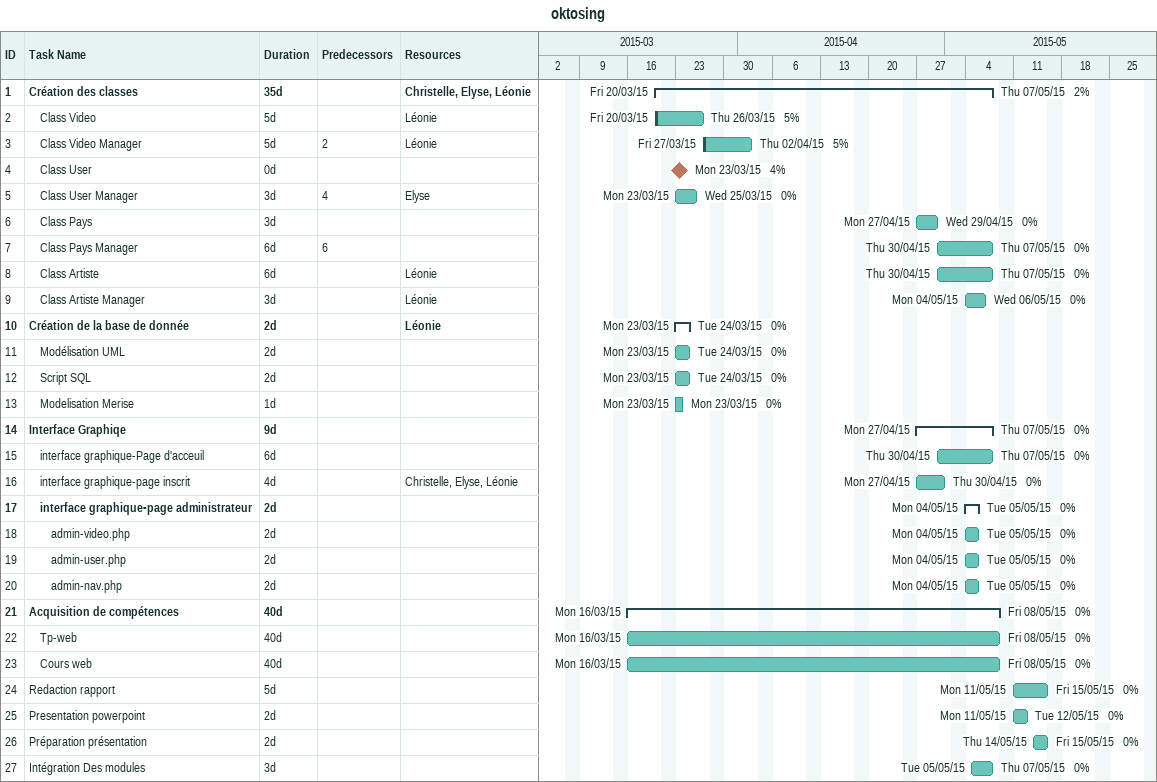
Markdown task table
oktosing

| ID | Level | Task | Duration | Start | Finish | Predecessors | Resources | % complete |
|---|---|---|---|---|---|---|---|---|
| 1 | 1 | **Création des classes** | 35d | 2015-03-20 | 2015-05-07 |  | Christelle, Elyse, Léonie | 2 |
| 2 | 2 | Class Video | 5d | 2015-03-20 | 2015-03-26 |  | Léonie | 5 |
| 3 | 2 | Class Video Manager | 5d | 2015-03-27 | 2015-04-02 | 2 | Léonie | 5 |
| 4 | 2 | Class User | 0d | 2015-03-23 | 2015-03-23 |  |  | 4 |
| 5 | 2 | Class User Manager | 3d | 2015-03-23 | 2015-03-25 | 4 | Elyse | 0 |
| 6 | 2 | Class Pays | 3d | 2015-04-27 | 2015-04-29 |  |  | 0 |
| 7 | 2 | Class Pays Manager | 6d | 2015-04-30 | 2015-05-07 | 6 |  | 0 |
| 8 | 2 | Class Artiste | 6d | 2015-04-30 | 2015-05-07 |  | Léonie | 0 |
| 9 | 2 | Class Artiste Manager | 3d | 2015-05-04 | 2015-05-06 |  | Léonie | 0 |
| 10 | 1 | **Création de la base de donnée** | 2d | 2015-03-23 | 2015-03-24 |  | Léonie | 0 |
| 11 | 2 | Modélisation UML | 2d | 2015-03-23 | 2015-03-24 |  |  | 0 |
| 12 | 2 | Script SQL | 2d | 2015-03-23 | 2015-03-24 |  |  | 0 |
| 13 | 2 | Modelisation Merise | 1d | 2015-03-23 | 2015-03-23 |  |  | 0 |
| 14 | 1 | **Interface Graphiqe** | 9d | 2015-04-27 | 2015-05-07 |  |  | 0 |
| 15 | 2 | interface graphique-Page d'acceuil | 6d | 2015-04-30 | 2015-05-07 |  |  | 0 |
| 16 | 2 | interface graphique-page inscrit | 4d | 2015-04-27 | 2015-04-30 |  | Christelle, Elyse, Léonie | 0 |
| 17 | 2 | **interface graphique-page administrateur** | 2d | 2015-05-04 | 2015-05-05 |  |  | 0 |
| 18 | 3 | admin-video.php | 2d | 2015-05-04 | 2015-05-05 |  |  | 0 |
| 19 | 3 | admin-user.php | 2d | 2015-05-04 | 2015-05-05 |  |  | 0 |
| 20 | 3 | admin-nav.php | 2d | 2015-05-04 | 2015-05-05 |  |  | 0 |
| 21 | 1 | **Acquisition de compétences** | 40d | 2015-03-16 | 2015-05-08 |  |  | 0 |
| 22 | 2 | Tp-web | 40d | 2015-03-16 | 2015-05-08 |  |  | 0 |
| 23 | 2 | Cours web | 40d | 2015-03-16 | 2015-05-08 |  |  | 0 |
| 24 | 1 | Redaction rapport | 5d | 2015-05-11 | 2015-05-15 |  |  | 0 |
| 25 | 1 | Presentation powerpoint | 2d | 2015-05-11 | 2015-05-12 |  |  | 0 |
| 26 | 1 | Préparation présentation | 2d | 2015-05-14 | 2015-05-15 |  |  | 0 |
| 27 | 1 | Intégration Des modules | 3d | 2015-05-05 | 2015-05-07 |  |  | 0 |
